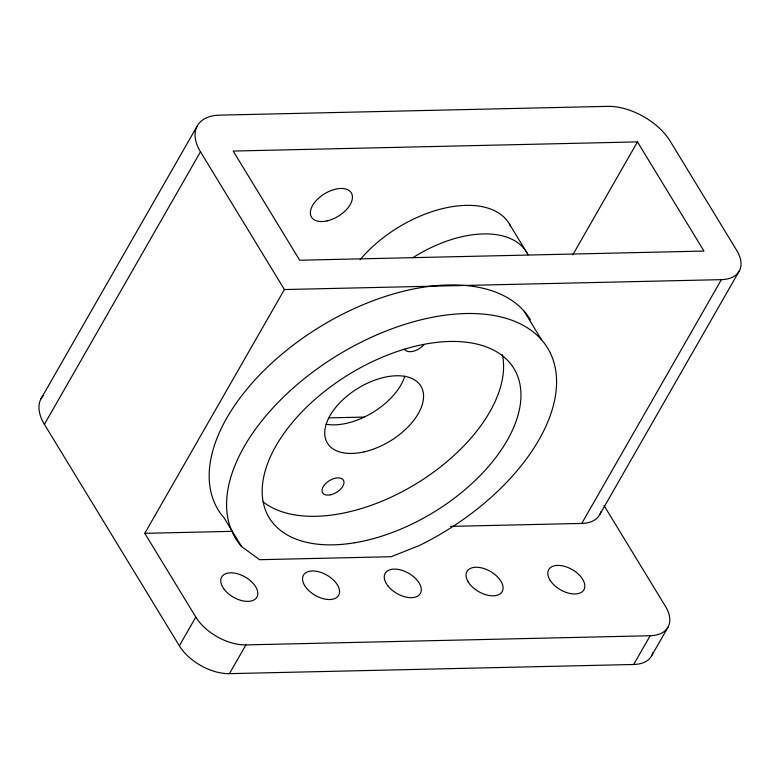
<?xml version="1.0" encoding="UTF-8"?>
<svg xmlns="http://www.w3.org/2000/svg" width="780" height="780" viewBox="0 0 780 780"><rect width="100%" height="100%" fill="white"/><g stroke="black" fill="none" stroke-linecap="round" stroke-linejoin="round"><path stroke-width="1.17" d="M40.989 398.794L197.067 126.272M652.85 652.694A40.589 23.4 29.8 0 1 633.692 664.482L229.457 673.647A40.54 23.371 29.8 0 1 179.341 645.801L44.401 424.33L200.48 151.798A50.68 29.211 29.8 0 1 219.599 115.147L607.523 106.353A50.68 29.211 29.8 0 1 670.166 141.151L736.681 250.322A40.54 23.371 29.8 0 1 721.383 279.64L581.773 523.419L450.401 526.393M604.032 505.537L665.467 606.382A40.589 23.4 29.8 0 1 650.159 635.729L245.924 644.894A40.54 23.371 29.8 0 1 195.809 617.058L144.787 533.325L284.407 289.546L721.383 279.64M179.341 645.801L195.809 617.058M229.457 673.647L245.924 644.894M572.793 254.816L637.465 141.892L703.969 251.062L299.695 260.227L233.191 151.057L637.465 141.892M599.791 514.527L739.411 270.748M633.692 664.482L650.159 635.729M651.739 655.58L668.207 626.827M329.101 417.875L364.367 417.076M144.787 533.325L232.459 531.336M241.595 546.566L259.613 559.699L391.18 556.715L419.318 545.532A182.754 103.174 -31.4 0 0 551.236 354.998A182.754 103.174 -31.4 0 0 336.005 356.245A182.754 103.174 -31.4 0 0 241.595 546.566L224.191 517.988A182.754 103.174 -31.4 0 1 313.014 331.198A182.754 103.174 -31.4 0 1 530.39 319.79M509.496 224.172L526.909 252.749M524.14 311.259L541.554 339.836M200.48 151.798L284.407 289.546M412.805 257.761A96.466 54.463 -31.4 0 1 528.021 254.836M360.116 259.711A96.466 54.463 -31.4 0 1 445.097 208.026A96.466 54.463 -31.4 0 1 510.608 226.258M44.401 424.33A50.68 29.211 29.8 0 1 43.134 395.626M404.84 376.116A54.736 30.898 -31.4 0 1 326.05 424.252M423.803 344.838A12.568 7.098 -31.4 0 1 404.547 349.216M502.339 354.578A143.325 80.915 -31.4 0 1 417.232 483.122A143.325 80.915 -31.4 0 1 263.065 501.833M600.902 511.651A40.54 23.371 29.8 0 1 581.773 523.419M330.769 494.764A12.158 6.864 -31.4 0 0 343.434 480.236A12.158 6.864 -31.4 0 0 324.802 484.477A12.158 6.864 -31.4 0 0 330.769 494.764M354.851 542.743A143.325 80.915 -31.4 0 0 517.423 375.55A143.325 80.915 -31.4 0 0 302.445 411.313A143.325 80.915 -31.4 0 0 354.851 542.743M364.123 451.854A54.736 30.898 -31.4 0 0 421.102 386.47A54.736 30.898 -31.4 0 0 337.272 405.541A54.736 30.898 -31.4 0 0 364.123 451.854M327.132 220.867A23.312 13.162 -31.4 0 0 351.4 193.021A23.312 13.162 -31.4 0 0 315.695 201.143A23.312 13.162 -31.4 0 0 327.132 220.867M224.26 589.397A20.27 11.681 29.8 0 0 256.181 598.163A20.27 11.681 29.8 0 0 237.412 573.729A20.27 11.681 29.8 0 0 224.26 589.397M304.697 585.614A20.27 11.681 29.8 0 0 336.755 597.431A20.27 11.681 29.8 0 0 321.682 572.686A20.27 11.681 29.8 0 0 304.697 585.614M388.069 586.072A20.27 11.681 29.8 0 0 419.894 594.214A20.27 11.681 29.8 0 0 400.442 569.897A20.27 11.681 29.8 0 0 388.069 586.072M468.205 581.909A20.27 11.681 29.8 0 0 500.273 593.726A20.27 11.681 29.8 0 0 485.199 568.981A20.27 11.681 29.8 0 0 468.205 581.909M549.968 580.057A20.27 11.681 29.8 0 0 582.036 591.874A20.27 11.681 29.8 0 0 566.953 567.128A20.27 11.681 29.8 0 0 549.968 580.057"/></g></svg>
